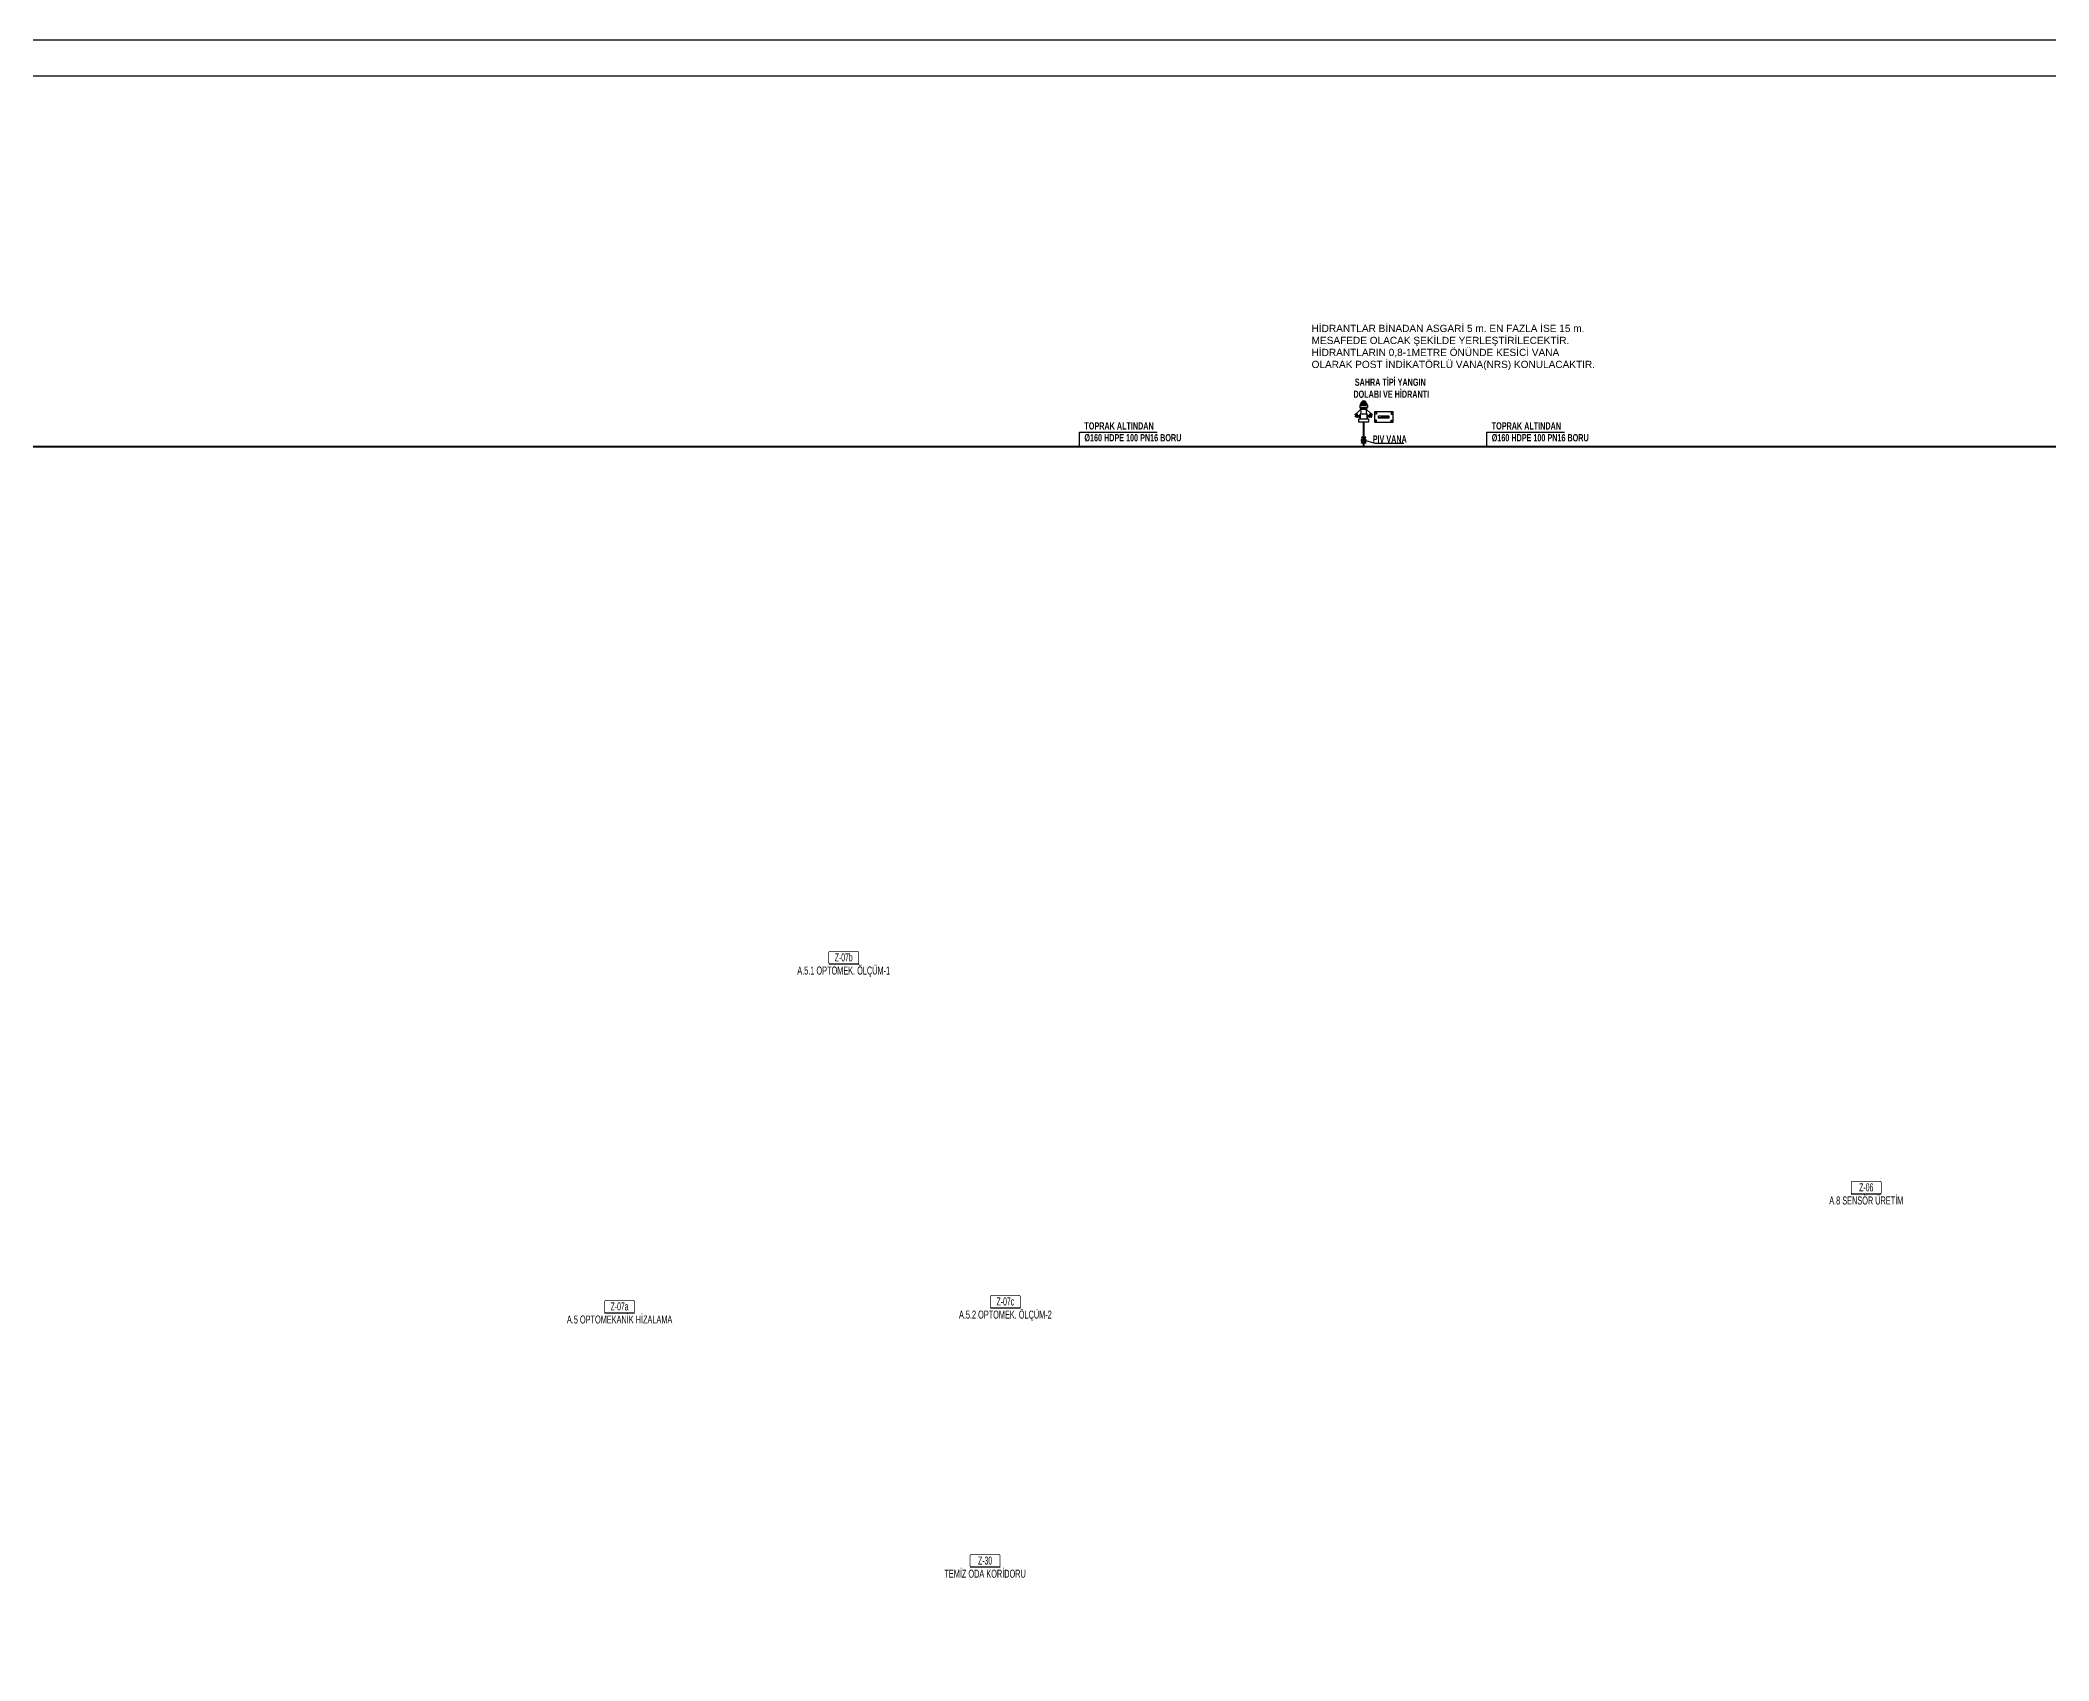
# Model space of a CAD drawing. Header units: centimetres. Extents: x 394264 to 551709, y 50011 to 59011.
# Drawn here: x 477234 to 482812, y 54511 to 59011 of the extents above; entities that cross this region are included whole.
import ezdxf
from ezdxf.enums import TextEntityAlignment as Align

# ---------------------------------------------------------------- set-up
doc = ezdxf.new("R2010")
doc.units = ezdxf.units.CM
for name, color, linetype in [('-M-MAHAL-DEBILER', 7, 'Continuous'), ('-M-MAHAL-ETIKET-NOT', 7, 'Continuous'), ('-M-MAHAL-ETIKET-NOTM', 7, 'Continuous'), ('-M-MAHAL-ETK-', 7, 'Continuous'), ('-M-MAHAL-HAVA-DEGISIM', 7, 'Continuous'), ('-M-MAHAL-NO', 7, 'Continuous'), ('-M-MAHAL-NOM', 7, 'Continuous')]:
    doc.layers.add(name, color=color, linetype=linetype)
for name, color, linetype, lineweight in [('0-KRCN-Z-ANTET', 71, 'Continuous', 30), ('0-MEK-SHT-YAZI-ÇAP-TEMSU', 81, 'Continuous', 30), ('0-MEK-YNG-BORU', 1, 'boruYLINE', 40), ('0-MEK-YNG-CIHAZ', 4, 'Continuous', 30), ('0-MEK-YNG-KURESEL VANA', 4, 'Continuous', 25), ('0-MEK-YNG-YAZI', 71, 'Continuous', 35), ('0-MEK-Z-ANTET', 71, 'Continuous', 30), ('3-ME-01', 26, 'boruYLINE', 35)]:
    doc.layers.add(name, color=color, linetype=linetype, lineweight=lineweight)
doc.layers.add('0-MEK-WIPEOUT', color=7, linetype='Continuous', lineweight=15, plot=False)
doc.styles.add('-M-ISSO-TEXT-TTF', font='ARIALN.TTF')
doc.styles.add('-M-MHLETK-NOT', font='romans.shx', dxfattribs={"width": 0.7})
doc.styles.add('-M-MHLETK-TEXT', font='ARIALN.TTF', dxfattribs={"width": 0.7})
doc.styles.add('CAP', font='ARIALNB.TTF')
doc.styles.get("Standard").update_dxf_attribs({"font": 'arial.ttf'})
doc.linetypes.add('boruYLINE', pattern='A,50,-0.8,["Y",CAP,S=7,R=0,X=0,Y=-3],-7', length=57.8)

# ---------------------------------------------------------------- blocks, each defined once
blk = doc.blocks.new('G$CF1021D0B')
at = {"color": 4}
blk.add_wipeout([(-17, -12), (-18, -15), (-20, -15), (-20, 15), (-18, 15), (-17, 12), (-12, 9), (-11, 10), (-10, 11), (-9, 12), (-8, 13), (-6, 14), (-4, 14), (-2, 15), (0, 15), (1, 15), (2, 15), (4, 15), (5, 14), (7, 13), (8, 13), (9, 12), (11, 11), (12, 10), (12, 9), (17, 12), (18, 15), (20, 15), (20, -15), (18, -15), (17, -12), (16, -11), (12, -9), (12, -9), (11, -10), (10, -11), (10, -12), (9, -12), (8, -13), (7, -13), (6, -14), (6, -14), (5, -14), (3, -15), (1, -15), (0, -15), (0, -15), (-2, -15), (-4, -15), (-4, -14), (-6, -14), (-6, -14), (-8, -13), (-9, -12), (-10, -11), (-11, -10), (-12, -9), (-12, -9)], dxfattribs=at).dxf.layer = '0-MEK-WIPEOUT'
at = {"layer": '0-MEK-YNG-KURESEL VANA'}
for p, q in [((-5, 3), (-17, 12)), ((-17, -12), (-17, 12)), ((4, 4), (17, 12)), ((17, -12), (17, 12)), ((-17, -12), (-5, -3)), ((17, -12), (4, -4))]:
    blk.add_line(p, q, dxfattribs=at)
for points in [[(-18, 15), (-20, 15), (-20, -15), (-18, -15)], [(18, 15), (20, 15), (20, -15), (18, -15)]]:
    blk.add_lwpolyline(points, close=True, dxfattribs=at)
at = {"layer": '0-MEK-YNG-KURESEL VANA', "const_width": 2}
for points in [[(0, 6), (0, 15)], [(0, -15), (0, -6)]]:
    blk.add_lwpolyline(points, dxfattribs=at)
at = {"layer": '0-MEK-YNG-KURESEL VANA'}
for radius in [15, 5.68]:
    blk.add_circle((0, 0), radius, dxfattribs=at)
blk = doc.blocks.new('SAHRA TİPİ YANGIN DOLABI VE HİDRANTI')
at = {"layer": '0-MEK-YNG-BORU', "ltscale": 30}
blk.add_line((0, 142), (0, 41), dxfattribs=at)
at = {"layer": '0-MEK-YNG-CIHAZ'}
for p, q in [((-12, 274), (15, 274)), ((-54, 193), (-51, 196)), ((-48, 199), (-18, 229)), ((-35, 181), (-38, 178)), ((-19, 198), (-32, 184)), ((-18, 239), (-19, 239)), ((-19, 198), (19, 198)), ((-18, 267), (-18, 264)), ((-18, 267), (20, 267)), ((-18, 258), (-18, 261)), ((-18, 255), (-18, 255)), ((-18, 229), (18, 229)), ((48, 199), (18, 229)), ((20, 239), (19, 239)), ((19, 198), (32, 184)), ((20, 267), (20, 264)), ((20, 258), (20, 261)), ((20, 255), (20, 255)), ((35, 181), (38, 178)), ((54, 193), (51, 196)), ((196, 210), (72, 210)), ((72, 210), (72, 142)), ((72, 142), (196, 142)), ((75, 208), (86, 208)), ((75, 196), (75, 208)), ((86, 196), (75, 196)), ((86, 156), (75, 156)), ((75, 156), (75, 145)), ((75, 145), (86, 145)), ((86, 208), (86, 196)), ((86, 145), (86, 156)), ((100, 169), (100, 183)), ((100, 183), (169, 183)), ((100, 171), (168, 182)), ((168, 171), (100, 171)), ((169, 169), (100, 169)), ((115, 172), (167, 181)), ((167, 172), (115, 172)), ((129, 173), (165, 179)), ((165, 173), (129, 173)), ((143, 174), (164, 178)), ((164, 174), (143, 174)), ((157, 175), (163, 176)), ((163, 175), (157, 175)), ((163, 176), (163, 175)), ((164, 178), (164, 174)), ((165, 179), (165, 173)), ((167, 181), (167, 172)), ((168, 182), (168, 171)), ((169, 183), (169, 169)), ((194, 208), (183, 208)), ((183, 208), (183, 196)), ((183, 196), (194, 196)), ((183, 145), (183, 156)), ((183, 156), (194, 156)), ((194, 145), (183, 145)), ((194, 196), (194, 208)), ((194, 156), (194, 145)), ((196, 142), (196, 210))]:
    blk.add_line(p, q, dxfattribs=at)
for points in [[(-18, 267), (-12, 274)], [(20, 267), (15, 274), (15, 276), (-12, 276)], [(-12, 274), (-12, 276)], [(-22, 187), (-22, 164)], [(22, 187), (22, 164)]]:
    blk.add_lwpolyline(points, dxfattribs=at)
for points in [[(-58, 192), (-55, 195), (-37, 176), (-40, 173)], [(-52, 198), (-49, 201), (-31, 182), (-34, 179)], [(-32, 142), (-32, 164), (32, 164), (32, 142)], [(-22, 239), (-22, 255), (25, 255), (25, 239)], [(-22, 239), (22, 239), (22, 236), (-22, 236)], [(-20, 264), (23, 264), (23, 261), (-20, 261)], [(-20, 258), (23, 258), (23, 255), (-20, 255)], [(52, 198), (49, 201), (31, 182), (34, 179)], [(58, 192), (55, 195), (37, 176), (40, 173)]]:
    blk.add_lwpolyline(points, close=True, dxfattribs=at)
for points in [[(-52, 185), (-46, 180), (-50, 176, -0.414214), (-53, 176), (-55, 179, -0.414214), (-55, 182)], [(-22, 179), (-22, 172), (-26, 172, -0.414214), (-29, 174), (-29, 177, -0.414214), (-26, 179)], [(22, 179), (22, 172), (26, 172, 0.414214), (29, 174), (29, 177, 0.414214), (26, 179)], [(52, 185), (46, 180), (50, 176, 0.414214), (53, 176), (55, 179, 0.414214), (55, 182)]]:
    blk.add_lwpolyline(points, format="xyb", close=True, dxfattribs=at)
for centre, radius, start, end in [((1, 270), 14.7, 25.4783, 154.5217), ((-111, 216), 93.7, 341.7681, 12.076), ((111, 216), 93.7, 167.924, 198.2319)]:
    blk.add_arc(centre, radius, start, end, dxfattribs=at)
at = {"layer": '0-MEK-SHT-YAZI-ÇAP-TEMSU', "linetype": 'Continuous', "style": 'CAP', "width": 0.7}
for s, p in [('SAHRA TİPİ YANGIN ', (184, 384, 50738)), ('DOLABI VE HİDRANTI', (184, 304, 50738)), ('PIV VANA', (174, 5, 50738))]:
    blk.add_text(s, height=48, dxfattribs=at).set_placement(p, align=Align.CENTER)
at = {"layer": '3-ME-01', "rotation": 270}
blk.add_blockref('G$CF1021D0B', (0, 21), dxfattribs=at)
at = {"layer": '0-MEK-SHT-YAZI-ÇAP-TEMSU', "linetype": 'Continuous'}
for p, q in [((76, -1), (0, 21)), ((268, -1), (76, -1))]:
    blk.add_line(p, q, dxfattribs=at)
at = {"layer": '0-MEK-YNG-BORU', "ltscale": 30}
blk.add_line((0, 0), (0, -22), dxfattribs=at)
blk = doc.blocks.new('M-MHLETK-YNG')
at = {"layer": '-M-MAHAL-ETIKET-NOTM', "color": 3, "style": '-M-ISSO-TEXT-TTF', "width": 0.8, "flags": 8}
blk.add_attdef('MAH-ADI2', text='', height=1.11, dxfattribs=at).set_placement((0, -2.55), align=Align.MIDDLE_CENTER)
at = {"layer": '-M-MAHAL-HAVA-DEGISIM', "style": '-M-MHLETK-NOT', "width": 0.5, "flags": 8}
blk.add_attdef('HAVADEG', text='', height=0.6, dxfattribs=at).set_placement((0, 3.61), align=Align.MIDDLE_CENTER)
blk.add_wipeout([(-2.08, 1.74), (2.08, 1.74), (2.08, 0), (-2.08, 0)]).dxf.layer = '-M-MAHAL-ETK-'
at = {"layer": '-M-MAHAL-ETK-', "color": 0}
for p, q in [((-2.08, 0), (2.08, 0)), ((-1.16, 0), (-1.16, 0))]:
    blk.add_line(p, q, dxfattribs=at)
blk.add_lwpolyline([(-1.88, 1.74, 0.1, 0.1, 0), (1.88, 1.74, 0.1, 0.1, -0.414214), (2.08, 1.54, 0.1, 0.1, 0), (2.08, 0.2, 0.1, 0.1, -0.414214), (1.88, 0, 0.1, 0.1, 0), (-1.88, 0, 0.1, 0.1, -0.414214), (-2.08, 0.2, 0.1, 0.1, 0), (-2.08, 1.54, 0.1, 0.1, -0.414214)], format="xyseb", close=True, dxfattribs=at)
at = {"layer": '-M-MAHAL-DEBILER', "color": 4, "style": '-M-MHLETK-NOT', "width": 0.5, "flags": 8}
blk.add_attdef('DEBIS', text='', height=0.4, dxfattribs=at).set_placement((-2.17, 2.15), align=Align.MIDDLE_CENTER)
at = {"layer": '-M-MAHAL-DEBILER', "color": 191, "style": '-M-MHLETK-NOT', "width": 0.5, "flags": 8}
blk.add_attdef('DEBIR', text='', height=0.4, dxfattribs=at).set_placement((-1.61, 2.15), align=Align.MIDDLE_CENTER)
at = {"layer": '-M-MAHAL-DEBILER', "color": 31, "style": '-M-MHLETK-NOT', "width": 0.5, "flags": 8}
blk.add_attdef('DEBIF', text='', height=0.4, dxfattribs=at).set_placement((1.59, 2.15), align=Align.MIDDLE_CENTER)
at = {"layer": '-M-MAHAL-DEBILER', "color": 1, "style": '-M-MHLETK-NOT', "width": 0.5, "flags": 8}
blk.add_attdef('DEBIE', text='', height=0.4, dxfattribs=at).set_placement((2.32, 2.15), align=Align.MIDDLE_CENTER)
at = {"layer": '-M-MAHAL-ETIKET-NOT', "color": 3}
for tag, height, style, width, flags, p in [('KIS', 0.04, '-M-MHLETK-NOT', 0.5, 9, (-2.59, 1.62)), ('ALAN', 0.04, '-M-MHLETK-NOT', 0.5, 9, (-2.58, 1.56)), ('RH', 0.04, '-M-MHLETK-NOT', 0.5, 9, (-2.39, 1.62)), ('YUKSEKLIK', 0.04, '-M-MHLETK-NOT', 0.5, 9, (-2.32, 1.56)), ('YAZ', 0.04, '-M-MHLETK-NOT', 0.5, 9, (-2.18, 1.62)), ('MAH-ADI', 1.11, '-M-ISSO-TEXT-TTF', 0.8, 8, (0, -0.93))]:
    blk.add_attdef(tag, text='', height=height, dxfattribs=dict(at, style=style, width=width, flags=flags)).set_placement(p, align=Align.MIDDLE_CENTER)
at = {"layer": '-M-MAHAL-ETIKET-NOT', "color": 3, "style": '-M-MHLETK-NOT', "width": 0.5, "flags": 9}
for tag, p, height in [('HL', (-2.62, 1.49), 0.0286), ('KLKTR', (-2.62, 1.42), 0.04), ('RDY-BOY1', (-2.61, 1.37), 0.0286), ('RDY-BOY2', (-2.61, 1.32), 0.0286), ('RDY-BOY3', (-2.61, 1.27), 0.0286), ('RDY-BOY4', (-2.61, 1.22), 0.0286), ('KON-BOY1', (-2.61, 1.14), 0.0286), ('KON-BOY2', (-2.61, 1.09), 0.0286), ('KON-BOY3', (-2.61, 1.04), 0.0286), ('FCU-TIP1', (-2.61, 0.96), 0.0286), ('FCU-TIP2', (-2.61, 0.91), 0.0286), ('FCU-TIP3', (-2.61, 0.86), 0.0286), ('VRV-TIP1', (-2.61, 0.76), 0.0286), ('VRV-TIP2', (-2.61, 0.71), 0.0286), ('HLA', (-2.52, 1.49), 0.0286), ('FCU-ADET1', (-2.52, 0.96), 0.0286), ('FCU-ADET2', (-2.52, 0.91), 0.0286), ('FCU-ADET3', (-2.52, 0.86), 0.0286), ('VRV-ADET1', (-2.52, 0.76), 0.0286), ('VRV-ADET2', (-2.52, 0.71), 0.0286), ('RDY-TIP1', (-2.5, 1.37), 0.0286), ('RDY-TIP2', (-2.5, 1.32), 0.0286), ('RDY-TIP3', (-2.5, 1.27), 0.0286), ('RDY-TIP4', (-2.5, 1.22), 0.0286), ('KON-TIP1', (-2.5, 1.14), 0.0286), ('KON-TIP2', (-2.5, 1.09), 0.0286), ('KON-TIP3', (-2.5, 1.04), 0.0286), ('FCU-KAP1', (-2.4, 0.96), 0.0286), ('FCU-KAP2', (-2.4, 0.91), 0.0286), ('FCU-KAP3', (-2.4, 0.86), 0.0286), ('VRV-KAP1', (-2.4, 0.76), 0.0286), ('VRV-KAP2', (-2.4, 0.71), 0.0286), ('RDY-ADET1', (-2.39, 1.37), 0.0286), ('RDY-ADET2', (-2.39, 1.32), 0.0286), ('RDY-ADET3', (-2.39, 1.27), 0.0286), ('RDY-ADET4', (-2.39, 1.22), 0.0286), ('KON-ADET1', (-2.39, 1.14), 0.0286), ('KON-ADET2', (-2.39, 1.09), 0.0286), ('KON-ADET3', (-2.39, 1.04), 0.0286), ('FCU-DUY1', (-2.27, 0.96), 0.0286), ('FCU-DUY2', (-2.27, 0.91), 0.0286), ('FCU-DUY3', (-2.27, 0.86), 0.0286), ('VRV-DUY1', (-2.27, 0.76), 0.0286), ('VRV-DUY2', (-2.27, 0.71), 0.0286), ('RDY-ISI1', (-2.27, 1.37), 0.0286), ('RDY-ISI2', (-2.27, 1.32), 0.0286), ('RDY-ISI3', (-2.27, 1.27), 0.0286), ('RDY-ISI4', (-2.27, 1.22), 0.0286), ('KON-ISI1', (-2.27, 1.14), 0.0286), ('KON-ISI2', (-2.27, 1.09), 0.0286), ('KON-ISI3', (-2.27, 1.04), 0.0286), ('SHG', (-2.23, 1.49), 0.0286), ('AHU', (-2.23, 1.44), 0.0286), ('FCU-SOG1', (-2.15, 0.96), 0.0286), ('FCU-SOG2', (-2.15, 0.91), 0.0286), ('FCU-SOG3', (-2.15, 0.86), 0.0286), ('VRV-SOG1', (-2.15, 0.76), 0.0286), ('VRV-SOG2', (-2.15, 0.71), 0.0286), ('LHG', (-2.13, 1.49), 0.0286), ('RDY-BNP1', (-2.1, 1.37), 0.0286), ('RDY-BNP2', (-2.1, 1.32), 0.0286), ('RDY-BNP3', (-2.1, 1.27), 0.0286), ('RDY-BNP4', (-2.1, 1.22), 0.0286), ('KON-BNP1', (-2.1, 1.14), 0.0286), ('KON-BNP2', (-2.1, 1.09), 0.0286), ('KON-BNP3', (-2.1, 1.04), 0.0286), ('HG', (-2.04, 1.49), 0.0286), ('FCU-ISI1', (-2.04, 0.96), 0.0286), ('FCU-ISI2', (-2.04, 0.91), 0.0286), ('FCU-ISI3', (-2.04, 0.86), 0.0286), ('VRV-ISI1', (-2.04, 0.76), 0.0286), ('VRV-ISI2', (-2.04, 0.71), 0.0286), ('HGA', (-1.96, 1.49), 0.0286), ('EF', (-1.96, 1.44), 0.0286), ('RDY-BNK1', (-1.96, 1.37), 0.0286), ('RDY-BNK2', (-1.96, 1.32), 0.0286), ('RDY-BNK3', (-1.96, 1.27), 0.0286), ('RDY-BNK4', (-1.96, 1.22), 0.0286), ('KON-BNK1', (-1.96, 1.14), 0.0286), ('KON-BNK2', (-1.96, 1.09), 0.0286), ('KON-BNK3', (-1.96, 1.04), 0.0286), ('FCU-DEBI1', (-1.95, 0.96), 0.0286), ('FCU-DEBI2', (-1.95, 0.91), 0.0286), ('FCU-DEBI3', (-1.95, 0.86), 0.0286), ('VRV-DEBI1', (-1.95, 0.76), 0.0286), ('VRV-DEBI2', (-1.95, 0.71), 0.0286), ('FCU-BNP1', (-1.83, 0.96), 0.0286), ('FCU-BNP2', (-1.83, 0.91), 0.0286), ('FCU-BNP3', (-1.83, 0.86), 0.0286), ('VRV-BNP1', (-1.83, 0.76), 0.0286), ('VRV-BNP2', (-1.83, 0.71), 0.0286), ('FCU-BNK1', (-1.61, 0.96), 0.0286), ('FCU-BNK2', (-1.61, 0.91), 0.0286), ('FCU-BNK3', (-1.61, 0.86), 0.0286), ('VRV-BNK1', (-1.61, 0.76), 0.0286), ('VRV-BNK2', (-1.61, 0.71), 0.0286)]:
    blk.add_attdef(tag, p, '', height=height, dxfattribs=at)
at = {"layer": '-M-MAHAL-HAVA-DEGISIM', "style": '-M-MHLETK-NOT', "width": 0.5, "flags": 8}
blk.add_attdef('HAVA', text='', height=0.6, dxfattribs=at).set_placement((0, 2.4), align=Align.MIDDLE_CENTER)
at = {"layer": '-M-MAHAL-NO', "color": 7, "style": '-M-MHLETK-TEXT', "width": 0.6, "flags": 8}
blk.add_attdef('MAH-NO', text='', height=1.11, dxfattribs=at).set_placement((0, 0.89), align=Align.MIDDLE_CENTER)
at = {"layer": '-M-MAHAL-NOM', "color": 7, "style": '-M-MHLETK-TEXT', "width": 0.6, "flags": 8}
blk.add_attdef('MAH-NOM', text='', height=1.11, dxfattribs=at).set_placement((0, 0.89), align=Align.MIDDLE_CENTER)

msp = doc.modelspace()

# ---------------------------------------------------------------- linework, layer by layer
at = {"layer": '0-KRCN-Z-ANTET'}
for points in [[(394264.1, 50011.3), (551709.3, 50011.3), (551709.3, 59011.3), (394264.1, 59011.3)], [(470564.1, 50111.3), (502064.1, 50111.3), (502064.1, 58911.3), (470564.1, 58911.3)]]:
    msp.add_lwpolyline(points, close=True, dxfattribs=at)
at = {"layer": '0-MEK-SHT-YAZI-ÇAP-TEMSU', "linetype": 'Continuous'}
for p, q in [((480120.4, 57922.8), (480335.9, 57922.8)), ((480120.4, 57882.6), (480120.4, 57922.8)), ((481251.5, 57922.8), (481467, 57922.8)), ((481251.5, 57882.6), (481251.5, 57922.8))]:
    msp.add_line(p, q, dxfattribs=at)

# ---------------------------------------------------------------- texts
at = {"layer": '0-MEK-SHT-YAZI-ÇAP-TEMSU', "linetype": 'Continuous', "style": 'CAP', "width": 0.7}
for s, p in [('TOPRAK ALTINDAN', (480134.1, 57930.2)), ('Ø160 HDPE 100 PN16 BORU', (480134.1, 57897.4)), ('TOPRAK ALTINDAN', (481265.2, 57930.2)), ('Ø160 HDPE 100 PN16 BORU', (481265.2, 57897.4))]:
    msp.add_text(s, height=20, dxfattribs=at).set_placement(p)

# ---------------------------------------------------------------- next in the draw order: block references
at = {"layer": '-M-MAHAL-ETK-', "xscale": 20, "yscale": 20, "zscale": 20}
for p, values in [((479465.7, 56446.6), {'MAH-NO': 'Z-07b', 'MAH-ADI': 'A.5.1 OPTOMEK. ÖLÇÜM-1'}), ((482305.3, 55808.1), {'MAH-NO': 'Z-06', 'MAH-ADI': 'A.8 SENSÖR ÜRETİM'}), ((478843.4, 55477.6), {'MAH-NO': 'Z-07a', 'MAH-ADI': 'A.5 OPTOMEKANİK HİZALAMA'}), ((479914.6, 55491.2), {'MAH-NO': 'Z-07c', 'MAH-ADI': 'A.5.2 OPTOMEK. ÖLÇÜM-2'}), ((479858.3, 54771.8), {'MAH-NO': 'Z-30', 'MAH-ADI': 'TEMİZ ODA KORİDORU'})]:
    msp.add_blockref('M-MHLETK-YNG', p, dxfattribs=at).add_auto_attribs(values)
at = {"layer": '0-MEK-Z-ANTET', "ltscale": 1.5, "xscale": 0.4166666666666667, "yscale": 0.4166666666666667, "zscale": 0.4166666666666667, "rotation": 359.9999999999999}
msp.add_blockref('SAHRA TİPİ YANGIN DOLABI VE HİDRANTI', (480909.5, 57891.6), dxfattribs=at)

# ---------------------------------------------------------------- next in the draw order: linework, layer by layer
at = {"layer": '0-MEK-YNG-BORU', "ltscale": 2}
msp.add_line((473971, 57882.6), (485798.6, 57882.6), dxfattribs=at)

# ---------------------------------------------------------------- next in the draw order: texts
at = {"layer": '0-MEK-YNG-YAZI', "insert": (480765, 58095), "char_height": 20, "width": 804.516, "attachment_point": 7}
msp.add_mtext('\\fArial|b0|i0|c162;HİDRANTLAR BİNADAN ASGARİ 5 m. EN FAZLA İSE 15 m. MESAFEDE OLACAK ŞEKİLDE YERLEŞTİRİLECEKTİR.\\PHİDRANTLARIN 0,8-1METRE ÖNÜNDE KESİCİ VANA OLARAK POST İNDİKATÖRLÜ VANA(NRS) KONULACAKTIR.', dxfattribs=at)

doc.saveas('drawing.dxf')
